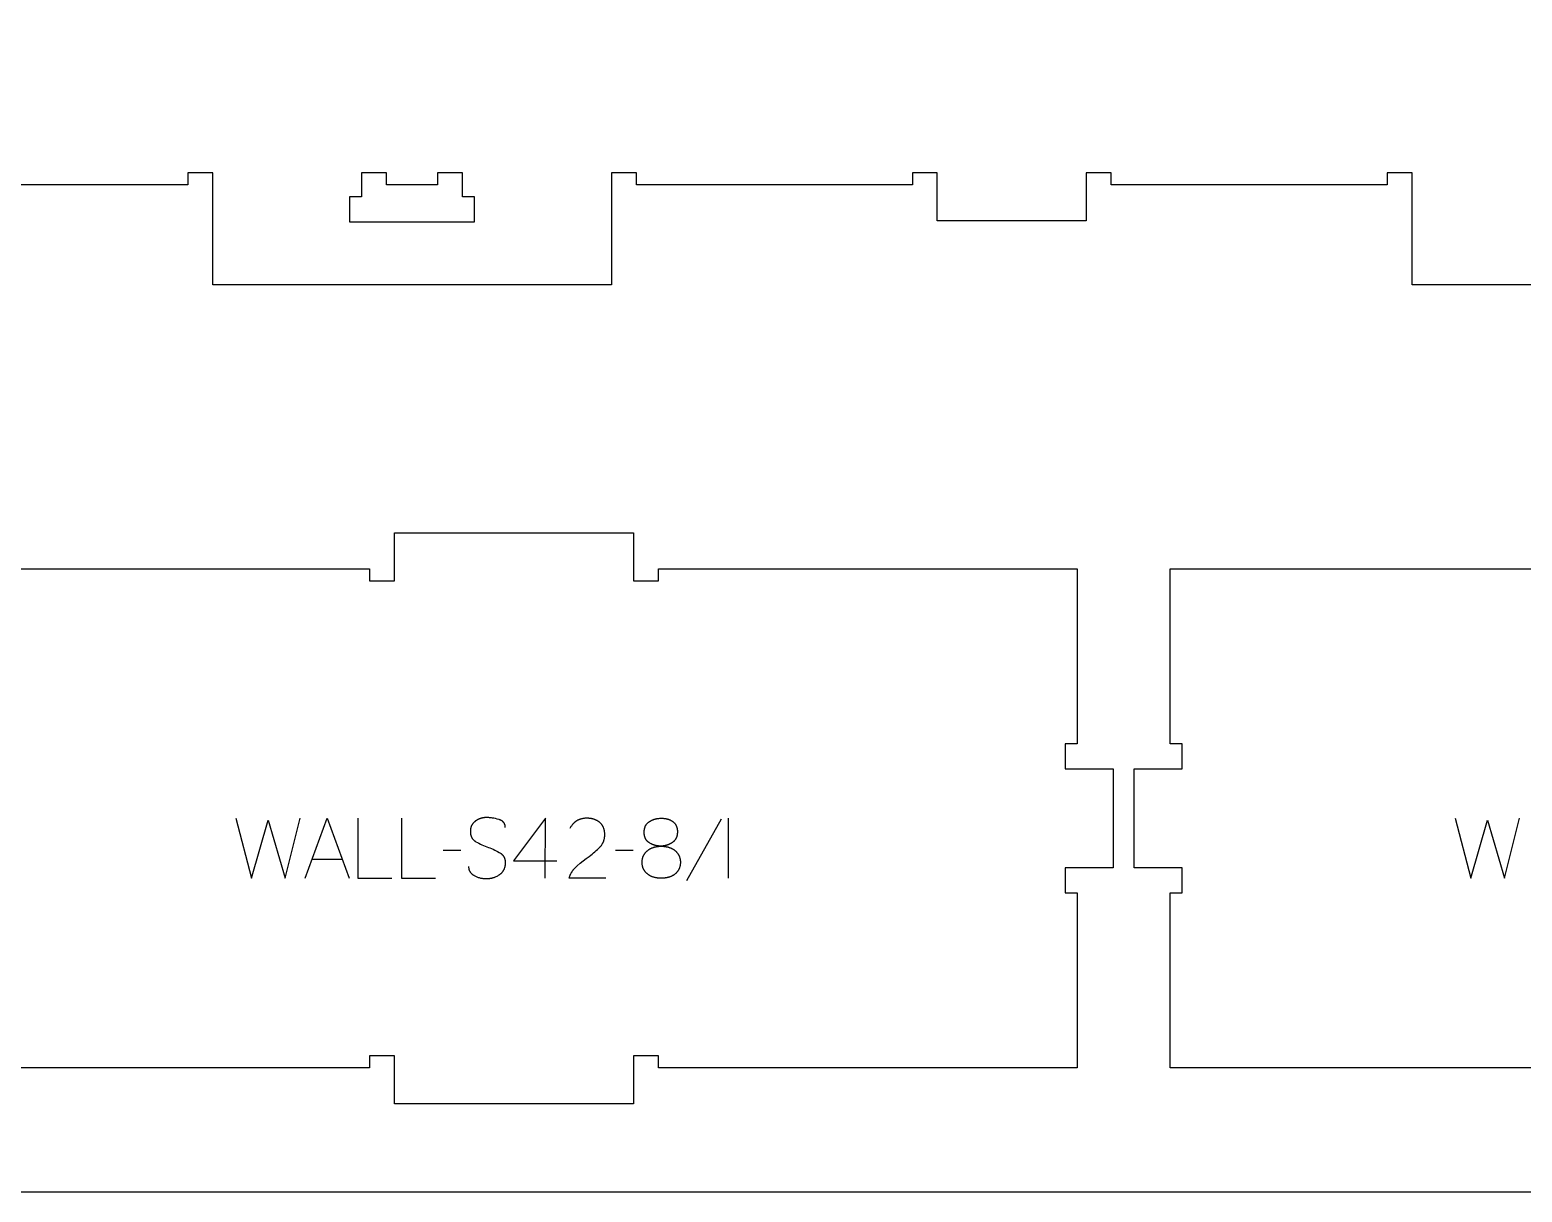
# Model space of a CAD drawing. Extents: x 2032 to 5216, y -19593 to -11999.
# Drawn here: x 3693 to 4439, y -15243 to -14662 of the extents above; entities that cross this region are included whole.
import ezdxf

# ---------------------------------------------------------------- set-up
doc = ezdxf.new("R2010")
doc.units = 0
for name, color, linetype in [('0_SHEET_SPRUCEPLY_2440X122', 1, 'CONTINUOUS'), ('1_ANYTOOL_1MMDEEP_LABELS_S', 2, 'CONTINUOUS'), ('3_ANYTOOL_CUTTHROUGH_INSID', 4, 'CONTINUOUS'), ('4_ANYTOOL_CUTTHROUGH_OUTSI', 5, 'CONTINUOUS')]:
    doc.layers.add(name, color=color, linetype=linetype)

msp = doc.modelspace()

# ---------------------------------------------------------------- linework, layer by layer
at = {"layer": '0_SHEET_SPRUCEPLY_2440X122'}
msp.add_lwpolyline([(4843.91, -14023.28), (4843.91, -15243.28), (2403.91, -15243.28), (2403.91, -14023.28)], close=True, dxfattribs=at)
at = {"layer": '1_ANYTOOL_1MMDEEP_LABELS_S'}
for points in [[(3795.74, -15056.31), (3803.45, -15086.31), (3811.9, -15057.21), (3820.38, -15086.31), (3827.88, -15056.31)], [(3830.45, -15086.31), (3841.34, -15056.31), (3852.4, -15086.31)], [(3856.68, -15056.31), (3856.68, -15086.31), (3873.78, -15086.31)], [(3878.5, -15056.31), (3878.5, -15086.31), (3895.6, -15086.31)], [(3930.48, -15060.89), (3930.48, -15060.7), (3930.47, -15060.61), (3930.47, -15060.52), (3930.46, -15060.43), (3930.45, -15060.34), (3930.44, -15060.25), (3930.43, -15060.16), (3930.42, -15060.08), (3930.4, -15059.99), (3930.38, -15059.91), (3930.37, -15059.82), (3930.35, -15059.74), (3930.32, -15059.66), (3930.3, -15059.58), (3930.28, -15059.5), (3930.25, -15059.42), (3930.22, -15059.35), (3930.19, -15059.27), (3930.16, -15059.2), (3930.13, -15059.12), (3930.09, -15059.05), (3930.06, -15058.98), (3930.02, -15058.9), (3929.98, -15058.83), (3929.94, -15058.77), (3929.9, -15058.7), (3929.85, -15058.63), (3929.81, -15058.57), (3929.76, -15058.5), (3929.71, -15058.44), (3929.66, -15058.37), (3929.61, -15058.31), (3929.56, -15058.25), (3929.5, -15058.19), (3929.44, -15058.13), (3929.39, -15058.08), (3929.33, -15058.02), (3929.26, -15057.96), (3929.2, -15057.91), (3929.14, -15057.85), (3929.07, -15057.8), (3929, -15057.75), (3928.93, -15057.7), (3928.86, -15057.65), (3928.79, -15057.6), (3928.71, -15057.56), (3928.64, -15057.51), (3928.56, -15057.46), (3928.48, -15057.42), (3928.4, -15057.38), (3928.32, -15057.33), (3928.15, -15057.25), (3927.97, -15057.17), (3927.79, -15057.1), (3927.6, -15057.03), (3927.4, -15056.97), (3927.2, -15056.91), (3926.39, -15056.69), (3925.59, -15056.49), (3924.81, -15056.33), (3924.04, -15056.2), (3923.66, -15056.14), (3923.28, -15056.1), (3922.91, -15056.06), (3922.54, -15056.02), (3922.17, -15056), (3921.81, -15055.98), (3921.45, -15055.97), (3921.1, -15055.96), (3920.9, -15055.96), (3920.71, -15055.97), (3920.52, -15055.98), (3920.32, -15055.99), (3920.13, -15056.01), (3919.95, -15056.03), (3919.76, -15056.05), (3919.57, -15056.08), (3919.39, -15056.11), (3919.2, -15056.14), (3919.02, -15056.18), (3918.84, -15056.22), (3918.66, -15056.26), (3918.48, -15056.31), (3918.3, -15056.36), (3918.13, -15056.42), (3917.95, -15056.48), (3917.78, -15056.54), (3917.61, -15056.61), (3917.44, -15056.67), (3917.27, -15056.75), (3917.1, -15056.82), (3916.93, -15056.9), (3916.76, -15056.99), (3916.6, -15057.07), (3916.44, -15057.17), (3916.27, -15057.26), (3916.11, -15057.36), (3915.95, -15057.46), (3915.79, -15057.56), (3915.64, -15057.67), (3915.48, -15057.78), (3915.33, -15057.9), (3915.18, -15058.02), (3915.04, -15058.14), (3914.9, -15058.26), (3914.77, -15058.39), (3914.64, -15058.52), (3914.51, -15058.66), (3914.39, -15058.79), (3914.28, -15058.93), (3914.17, -15059.08), (3914.07, -15059.22), (3913.97, -15059.37), (3913.87, -15059.52), (3913.78, -15059.68), (3913.7, -15059.84), (3913.62, -15060), (3913.54, -15060.16), (3913.47, -15060.33), (3913.41, -15060.5), (3913.35, -15060.67), (3913.29, -15060.85), (3913.24, -15061.03), (3913.19, -15061.21), (3913.15, -15061.4), (3913.11, -15061.59), (3913.08, -15061.78), (3913.06, -15061.97), (3913.03, -15062.17), (3913.02, -15062.37), (3913.01, -15062.57), (3913, -15062.78), (3913, -15062.99), (3913, -15063.21), (3913.01, -15063.42), (3913.02, -15063.63), (3913.04, -15063.83), (3913.07, -15064.03), (3913.1, -15064.23), (3913.13, -15064.42), (3913.17, -15064.61), (3913.22, -15064.8), (3913.27, -15064.98), (3913.33, -15065.16), (3913.39, -15065.33), (3913.43, -15065.42), (3913.46, -15065.5), (3913.5, -15065.59), (3913.54, -15065.67), (3913.58, -15065.75), (3913.62, -15065.83), (3913.66, -15065.91), (3913.7, -15065.99), (3913.75, -15066.07), (3913.79, -15066.15), (3913.84, -15066.22), (3913.89, -15066.3), (3913.94, -15066.38), (3913.99, -15066.45), (3914.05, -15066.52), (3914.1, -15066.59), (3914.16, -15066.67), (3914.21, -15066.74), (3914.27, -15066.81), (3914.33, -15066.87), (3914.39, -15066.94), (3914.46, -15067.01), (3914.52, -15067.07), (3914.59, -15067.14), (3914.72, -15067.26), (3914.86, -15067.39), (3915.01, -15067.51), (3915.16, -15067.62), (3915.32, -15067.73), (3915.48, -15067.84), (3915.65, -15067.95), (3915.82, -15068.05), (3916.54, -15068.44), (3917.27, -15068.82), (3918.02, -15069.19), (3918.78, -15069.54), (3919.56, -15069.89), (3920.36, -15070.22), (3921.17, -15070.54), (3922, -15070.86), (3922.82, -15071.17), (3923.63, -15071.5), (3924.41, -15071.84), (3925.18, -15072.2), (3925.92, -15072.58), (3926.65, -15072.97), (3927.35, -15073.37), (3928.04, -15073.79), (3928.2, -15073.9), (3928.36, -15074.01), (3928.52, -15074.13), (3928.59, -15074.19), (3928.67, -15074.25), (3928.74, -15074.31), (3928.81, -15074.38), (3928.88, -15074.44), (3928.95, -15074.51), (3929.01, -15074.57), (3929.08, -15074.64), (3929.14, -15074.71), (3929.2, -15074.77), (3929.26, -15074.84), (3929.32, -15074.92), (3929.38, -15074.99), (3929.43, -15075.06), (3929.49, -15075.13), (3929.54, -15075.21), (3929.59, -15075.28), (3929.64, -15075.36), (3929.69, -15075.44), (3929.74, -15075.52), (3929.78, -15075.6), (3929.83, -15075.68), (3929.87, -15075.76), (3929.91, -15075.84), (3929.95, -15075.93), (3929.99, -15076.01), (3930.03, -15076.1), (3930.06, -15076.18), (3930.09, -15076.27), (3930.13, -15076.36), (3930.16, -15076.45), (3930.19, -15076.54), (3930.22, -15076.63), (3930.24, -15076.72), (3930.29, -15076.91), (3930.33, -15077.1), (3930.37, -15077.3), (3930.4, -15077.5), (3930.43, -15077.7), (3930.45, -15077.91), (3930.46, -15078.12), (3930.47, -15078.33), (3930.47, -15078.55), (3930.46, -15078.78), (3930.45, -15079), (3930.44, -15079.23), (3930.42, -15079.47), (3930.39, -15079.69), (3930.36, -15079.92), (3930.32, -15080.14), (3930.28, -15080.35), (3930.24, -15080.57), (3930.18, -15080.77), (3930.13, -15080.98), (3930.07, -15081.18), (3930, -15081.38), (3929.93, -15081.57), (3929.85, -15081.76), (3929.77, -15081.95), (3929.68, -15082.13), (3929.59, -15082.31), (3929.5, -15082.49), (3929.39, -15082.66), (3929.29, -15082.83), (3929.18, -15082.99), (3929.06, -15083.15), (3928.94, -15083.31), (3928.81, -15083.46), (3928.68, -15083.61), (3928.54, -15083.75), (3928.4, -15083.9), (3928.25, -15084.03), (3928.1, -15084.17), (3927.95, -15084.3), (3927.78, -15084.43), (3927.62, -15084.55), (3927.44, -15084.67), (3927.27, -15084.78), (3926.91, -15085.01), (3926.54, -15085.21), (3926.17, -15085.41), (3925.8, -15085.58), (3925.43, -15085.75), (3925.05, -15085.9), (3924.86, -15085.97), (3924.67, -15086.04), (3924.48, -15086.1), (3924.28, -15086.16), (3924.09, -15086.22), (3923.89, -15086.27), (3923.7, -15086.32), (3923.5, -15086.37), (3923.3, -15086.41), (3923.11, -15086.45), (3922.91, -15086.48), (3922.71, -15086.52), (3922.51, -15086.55), (3922.3, -15086.57), (3921.9, -15086.61), (3921.49, -15086.64), (3921.07, -15086.65), (3920.66, -15086.65), (3920.25, -15086.63), (3919.85, -15086.61), (3919.45, -15086.57), (3919.06, -15086.52), (3918.66, -15086.45), (3918.28, -15086.37), (3917.9, -15086.28), (3917.52, -15086.18), (3917.15, -15086.07), (3916.78, -15085.94), (3916.42, -15085.8), (3916.06, -15085.64), (3915.71, -15085.48), (3915.36, -15085.3), (3915.01, -15085.11), (3914.84, -15085.01), (3914.68, -15084.9), (3914.52, -15084.8), (3914.37, -15084.69), (3914.22, -15084.57), (3914.08, -15084.46), (3913.94, -15084.34), (3913.81, -15084.22), (3913.68, -15084.1), (3913.56, -15083.97), (3913.45, -15083.84), (3913.34, -15083.71), (3913.29, -15083.64), (3913.23, -15083.57), (3913.18, -15083.5), (3913.14, -15083.43), (3913.09, -15083.36), (3913.04, -15083.29), (3913, -15083.22), (3912.95, -15083.15), (3912.91, -15083.07), (3912.87, -15083), (3912.83, -15082.92), (3912.79, -15082.85), (3912.76, -15082.77), (3912.72, -15082.69), (3912.69, -15082.62), (3912.65, -15082.54), (3912.62, -15082.46), (3912.59, -15082.38), (3912.56, -15082.3), (3912.54, -15082.22), (3912.48, -15082.05), (3912.44, -15081.88), (3912.4, -15081.71), (3912.36, -15081.54), (3912.33, -15081.36), (3912.31, -15081.18), (3912.29, -15081), (3912.28, -15080.81), (3912.27, -15080.63), (3912.27, -15080.43)], [(3950.5, -15086.31), (3950.54, -15056.26), (3934.51, -15077.65)], [(3980.71, -15086.26), (3962.41, -15086.22), (3962.56, -15085.76), (3962.64, -15085.54), (3962.72, -15085.32), (3962.8, -15085.1), (3962.89, -15084.88), (3962.98, -15084.67), (3963.08, -15084.45), (3963.18, -15084.24), (3963.28, -15084.04), (3963.39, -15083.83), (3963.5, -15083.63), (3963.62, -15083.43), (3963.73, -15083.23), (3963.86, -15083.03), (3963.98, -15082.84), (3964.11, -15082.65), (3964.24, -15082.46), (3964.38, -15082.27), (3964.51, -15082.09), (3964.66, -15081.91), (3964.8, -15081.73), (3964.95, -15081.55), (3965.11, -15081.38), (3965.26, -15081.21), (3965.42, -15081.04), (3965.59, -15080.87), (3965.75, -15080.71), (3965.93, -15080.54), (3966.1, -15080.38), (3966.46, -15080.07), (3967.94, -15078.85), (3969.43, -15077.66), (3970.94, -15076.51), (3972.46, -15075.38), (3973.22, -15074.82), (3973.95, -15074.25), (3974.66, -15073.67), (3975.35, -15073.08), (3976.01, -15072.49), (3976.66, -15071.89), (3977.28, -15071.28), (3977.88, -15070.66), (3978.03, -15070.51), (3978.17, -15070.35), (3978.3, -15070.19), (3978.43, -15070.02), (3978.56, -15069.86), (3978.68, -15069.69), (3978.8, -15069.52), (3978.91, -15069.35), (3979.02, -15069.17), (3979.12, -15069), (3979.22, -15068.82), (3979.32, -15068.64), (3979.41, -15068.45), (3979.49, -15068.27), (3979.57, -15068.08), (3979.65, -15067.89), (3979.72, -15067.7), (3979.79, -15067.5), (3979.85, -15067.3), (3979.91, -15067.1), (3979.96, -15066.9), (3980.01, -15066.7), (3980.05, -15066.49), (3980.09, -15066.28), (3980.13, -15066.07), (3980.16, -15065.86), (3980.18, -15065.64), (3980.2, -15065.43), (3980.22, -15065.21), (3980.23, -15064.99), (3980.24, -15064.76), (3980.24, -15064.53), (3980.24, -15064.28), (3980.23, -15064.04), (3980.22, -15063.8), (3980.2, -15063.56), (3980.18, -15063.32), (3980.15, -15063.09), (3980.12, -15062.86), (3980.08, -15062.64), (3980.04, -15062.42), (3979.99, -15062.21), (3979.94, -15061.99), (3979.88, -15061.78), (3979.82, -15061.58), (3979.75, -15061.38), (3979.68, -15061.18), (3979.61, -15060.99), (3979.53, -15060.8), (3979.44, -15060.61), (3979.35, -15060.43), (3979.25, -15060.25), (3979.15, -15060.08), (3979.04, -15059.91), (3978.93, -15059.74), (3978.82, -15059.58), (3978.7, -15059.42), (3978.57, -15059.26), (3978.44, -15059.11), (3978.3, -15058.96), (3978.16, -15058.82), (3978.02, -15058.68), (3977.87, -15058.54), (3977.71, -15058.41), (3977.55, -15058.28), (3977.39, -15058.15), (3977.22, -15058.03), (3977.06, -15057.91), (3976.89, -15057.8), (3976.72, -15057.69), (3976.54, -15057.59), (3976.36, -15057.49), (3976.18, -15057.39), (3976, -15057.3), (3975.81, -15057.21), (3975.63, -15057.13), (3975.44, -15057.05), (3975.24, -15056.97), (3975.05, -15056.9), (3974.85, -15056.83), (3974.65, -15056.77), (3974.45, -15056.71), (3974.24, -15056.65), (3974.03, -15056.6), (3973.82, -15056.55), (3973.61, -15056.51), (3973.39, -15056.47), (3973.17, -15056.44), (3972.95, -15056.41), (3972.72, -15056.38), (3972.5, -15056.36), (3972.27, -15056.34), (3972.04, -15056.32), (3971.8, -15056.31), (3971.32, -15056.31), (3970.96, -15056.31), (3970.6, -15056.33), (3970.25, -15056.35), (3969.9, -15056.39), (3969.56, -15056.43), (3969.22, -15056.49), (3968.9, -15056.55), (3968.58, -15056.62), (3968.26, -15056.71), (3968.11, -15056.76), (3967.95, -15056.8), (3967.8, -15056.86), (3967.65, -15056.91), (3967.51, -15056.96), (3967.36, -15057.02), (3967.21, -15057.08), (3967.07, -15057.15), (3966.93, -15057.21), (3966.79, -15057.28), (3966.65, -15057.35), (3966.51, -15057.43), (3966.38, -15057.5), (3966.25, -15057.58), (3966.11, -15057.66), (3965.98, -15057.75), (3965.86, -15057.83), (3965.73, -15057.92), (3965.6, -15058.01), (3965.48, -15058.1), (3965.36, -15058.2), (3965.24, -15058.3), (3965.12, -15058.4), (3965, -15058.5), (3964.89, -15058.61), (3964.77, -15058.72), (3964.66, -15058.83), (3964.55, -15058.94), (3964.44, -15059.06), (3964.33, -15059.17), (3964.23, -15059.3), (3964.12, -15059.42), (3963.92, -15059.67), (3963.72, -15059.94), (3963.53, -15060.21), (3963.35, -15060.49), (3963.17, -15060.79), (3963, -15061.09), (3962.84, -15061.41)], [(4038.4, -15056.78), (4021.21, -15087.55)], [(4041.91, -15056.31), (4041.91, -15086.31)], [(4405.74, -15056.31), (4413.45, -15086.31), (4421.9, -15057.21), (4430.38, -15086.31), (4437.88, -15056.31)], [(3833.92, -15076.75), (3848.84, -15076.75)], [(3908.24, -15072.42), (3899.45, -15072.51)], [(3934.51, -15077.65), (3956.28, -15077.65)], [(3994.42, -15072.42), (3985.64, -15072.51)]]:
    msp.add_lwpolyline(points, dxfattribs=at)
for points in [[(4008.61, -15056.31), (4009.02, -15056.31), (4009.43, -15056.33), (4009.83, -15056.36), (4010.02, -15056.39), (4010.22, -15056.41), (4010.41, -15056.44), (4010.6, -15056.47), (4010.79, -15056.5), (4010.97, -15056.54), (4011.16, -15056.58), (4011.34, -15056.63), (4011.52, -15056.67), (4011.7, -15056.72), (4011.87, -15056.78), (4012.05, -15056.83), (4012.22, -15056.9), (4012.39, -15056.96), (4012.55, -15057.03), (4012.72, -15057.1), (4012.88, -15057.17), (4013.05, -15057.25), (4013.21, -15057.33), (4013.36, -15057.41), (4013.52, -15057.5), (4013.67, -15057.59), (4013.82, -15057.68), (4013.97, -15057.78), (4014.12, -15057.87), (4014.27, -15057.98), (4014.41, -15058.08), (4014.55, -15058.19), (4014.68, -15058.31), (4014.81, -15058.42), (4014.93, -15058.54), (4015.05, -15058.67), (4015.17, -15058.79), (4015.28, -15058.92), (4015.39, -15059.06), (4015.49, -15059.19), (4015.59, -15059.33), (4015.68, -15059.48), (4015.77, -15059.63), (4015.85, -15059.78), (4015.93, -15059.93), (4016, -15060.09), (4016.07, -15060.25), (4016.14, -15060.41), (4016.2, -15060.58), (4016.26, -15060.75), (4016.31, -15060.93), (4016.36, -15061.11), (4016.4, -15061.29), (4016.44, -15061.47), (4016.47, -15061.66), (4016.5, -15061.85), (4016.53, -15062.05), (4016.55, -15062.25), (4016.56, -15062.45), (4016.57, -15062.66), (4016.58, -15062.86), (4016.58, -15063.08), (4016.58, -15063.3), (4016.57, -15063.53), (4016.56, -15063.74), (4016.54, -15063.96), (4016.52, -15064.17), (4016.49, -15064.38), (4016.46, -15064.58), (4016.42, -15064.78), (4016.38, -15064.98), (4016.33, -15065.17), (4016.28, -15065.36), (4016.22, -15065.54), (4016.16, -15065.73), (4016.09, -15065.9), (4016.02, -15066.08), (4015.94, -15066.25), (4015.86, -15066.42), (4015.77, -15066.58), (4015.68, -15066.74), (4015.58, -15066.89), (4015.47, -15067.05), (4015.37, -15067.2), (4015.25, -15067.34), (4015.14, -15067.48), (4015.01, -15067.62), (4014.88, -15067.75), (4014.75, -15067.88), (4014.61, -15068.01), (4014.47, -15068.13), (4014.32, -15068.25), (4014.17, -15068.37), (4014.01, -15068.48), (4013.85, -15068.59), (4013.69, -15068.69), (4013.52, -15068.79), (4013.36, -15068.89), (4013.19, -15068.98), (4013.02, -15069.07), (4012.85, -15069.16), (4012.68, -15069.25), (4012.51, -15069.33), (4012.34, -15069.4), (4012.17, -15069.48), (4011.99, -15069.55), (4011.81, -15069.62), (4011.64, -15069.68), (4011.46, -15069.74), (4011.28, -15069.8), (4011.1, -15069.85), (4010.91, -15069.9), (4010.73, -15069.94), (4010.54, -15069.99), (4010.36, -15070.03), (4010.17, -15070.06), (4009.98, -15070.1), (4009.79, -15070.12), (4009.6, -15070.15), (4009.41, -15070.17), (4009.21, -15070.19), (4009.02, -15070.21), (4008.82, -15070.22), (4008.62, -15070.23), (4008.22, -15070.23), (4007.84, -15070.23), (4007.46, -15070.21), (4007.08, -15070.18), (4006.9, -15070.16), (4006.71, -15070.13), (4006.53, -15070.11), (4006.34, -15070.08), (4006.16, -15070.04), (4005.98, -15070.01), (4005.8, -15069.97), (4005.62, -15069.92), (4005.44, -15069.88), (4005.26, -15069.83), (4005.09, -15069.77), (4004.91, -15069.72), (4004.73, -15069.66), (4004.56, -15069.6), (4004.39, -15069.53), (4004.21, -15069.46), (4004.04, -15069.39), (4003.87, -15069.32), (4003.7, -15069.24), (4003.54, -15069.16), (4003.2, -15068.99), (4002.87, -15068.8), (4002.55, -15068.61), (4002.39, -15068.5), (4002.23, -15068.39), (4002.08, -15068.28), (4001.94, -15068.17), (4001.8, -15068.05), (4001.66, -15067.92), (4001.6, -15067.86), (4001.54, -15067.8), (4001.47, -15067.73), (4001.41, -15067.67), (4001.35, -15067.6), (4001.29, -15067.53), (4001.24, -15067.46), (4001.18, -15067.39), (4001.12, -15067.32), (4001.07, -15067.25), (4001.02, -15067.18), (4000.97, -15067.1), (4000.92, -15067.03), (4000.87, -15066.95), (4000.82, -15066.87), (4000.77, -15066.8), (4000.68, -15066.64), (4000.6, -15066.47), (4000.52, -15066.31), (4000.45, -15066.14), (4000.38, -15065.96), (4000.32, -15065.78), (4000.26, -15065.6), (4000.21, -15065.41), (4000.16, -15065.22), (4000.12, -15065.03), (4000.08, -15064.83), (4000.04, -15064.63), (4000.02, -15064.42), (3999.99, -15064.21), (3999.98, -15064), (3999.96, -15063.78), (3999.96, -15063.56), (3999.95, -15063.33), (3999.96, -15063.11), (3999.96, -15062.89), (3999.98, -15062.67), (3999.99, -15062.45), (4000.02, -15062.24), (4000.05, -15062.04), (4000.08, -15061.83), (4000.12, -15061.64), (4000.16, -15061.44), (4000.21, -15061.25), (4000.26, -15061.06), (4000.32, -15060.88), (4000.39, -15060.7), (4000.46, -15060.52), (4000.53, -15060.35), (4000.61, -15060.18), (4000.7, -15060.01), (4000.79, -15059.85), (4000.88, -15059.7), (4000.98, -15059.54), (4001.03, -15059.47), (4001.09, -15059.39), (4001.14, -15059.32), (4001.2, -15059.25), (4001.31, -15059.11), (4001.44, -15058.97), (4001.56, -15058.83), (4001.69, -15058.7), (4001.83, -15058.58), (4001.97, -15058.45), (4002.12, -15058.33), (4002.27, -15058.22), (4002.43, -15058.11), (4002.59, -15058), (4002.75, -15057.89), (4002.92, -15057.79), (4003.09, -15057.7), (4003.26, -15057.6), (4003.43, -15057.51), (4003.6, -15057.42), (4003.78, -15057.34), (4003.95, -15057.26), (4004.13, -15057.18), (4004.31, -15057.11), (4004.49, -15057.04), (4004.67, -15056.97), (4004.85, -15056.9), (4005.04, -15056.84), (4005.22, -15056.78), (4005.41, -15056.73), (4005.6, -15056.68), (4005.79, -15056.63), (4005.98, -15056.59), (4006.18, -15056.54), (4006.37, -15056.51), (4006.57, -15056.47), (4006.96, -15056.41), (4007.37, -15056.37), (4007.78, -15056.33), (4008.19, -15056.31)], [(4008.48, -15070.32), (4009.02, -15070.33), (4009.54, -15070.35), (4009.79, -15070.37), (4010.05, -15070.4), (4010.29, -15070.43), (4010.54, -15070.46), (4010.78, -15070.49), (4011.02, -15070.54), (4011.26, -15070.58), (4011.49, -15070.63), (4011.72, -15070.68), (4011.95, -15070.74), (4012.17, -15070.81), (4012.39, -15070.87), (4012.6, -15070.94), (4012.82, -15071.02), (4013.03, -15071.1), (4013.23, -15071.18), (4013.43, -15071.27), (4013.63, -15071.36), (4013.83, -15071.46), (4014.02, -15071.56), (4014.21, -15071.67), (4014.4, -15071.78), (4014.58, -15071.89), (4014.76, -15072.01), (4014.94, -15072.13), (4015.11, -15072.26), (4015.28, -15072.39), (4015.45, -15072.53), (4015.61, -15072.67), (4015.77, -15072.81), (4015.92, -15072.95), (4016.06, -15073.1), (4016.21, -15073.25), (4016.34, -15073.4), (4016.47, -15073.56), (4016.6, -15073.72), (4016.72, -15073.88), (4016.84, -15074.04), (4016.95, -15074.21), (4017.05, -15074.38), (4017.15, -15074.55), (4017.25, -15074.73), (4017.34, -15074.9), (4017.42, -15075.08), (4017.5, -15075.27), (4017.58, -15075.45), (4017.65, -15075.64), (4017.71, -15075.83), (4017.77, -15076.02), (4017.82, -15076.22), (4017.87, -15076.42), (4017.92, -15076.62), (4017.96, -15076.83), (4017.99, -15077.03), (4018.02, -15077.24), (4018.04, -15077.46), (4018.06, -15077.67), (4018.07, -15077.89), (4018.08, -15078.11), (4018.08, -15078.33), (4018.08, -15078.56), (4018.07, -15078.78), (4018.06, -15079), (4018.04, -15079.22), (4018.02, -15079.44), (4017.99, -15079.65), (4017.96, -15079.86), (4017.92, -15080.06), (4017.87, -15080.27), (4017.82, -15080.47), (4017.77, -15080.66), (4017.71, -15080.86), (4017.65, -15081.05), (4017.58, -15081.24), (4017.5, -15081.42), (4017.42, -15081.61), (4017.34, -15081.79), (4017.25, -15081.96), (4017.15, -15082.14), (4017.05, -15082.31), (4016.95, -15082.48), (4016.84, -15082.64), (4016.72, -15082.81), (4016.6, -15082.97), (4016.47, -15083.12), (4016.34, -15083.28), (4016.21, -15083.43), (4016.06, -15083.58), (4015.92, -15083.72), (4015.77, -15083.87), (4015.61, -15084.01), (4015.45, -15084.14), (4015.28, -15084.27), (4015.11, -15084.4), (4014.94, -15084.53), (4014.76, -15084.65), (4014.58, -15084.77), (4014.4, -15084.88), (4014.21, -15084.99), (4014.02, -15085.09), (4013.83, -15085.19), (4013.63, -15085.28), (4013.43, -15085.37), (4013.23, -15085.46), (4013.03, -15085.54), (4012.82, -15085.62), (4012.6, -15085.7), (4012.39, -15085.76), (4012.17, -15085.83), (4011.95, -15085.89), (4011.72, -15085.95), (4011.49, -15086), (4011.26, -15086.05), (4011.02, -15086.09), (4010.78, -15086.13), (4010.54, -15086.17), (4010.29, -15086.2), (4010.05, -15086.23), (4009.79, -15086.25), (4009.54, -15086.27), (4009.02, -15086.3), (4008.48, -15086.31), (4007.95, -15086.3), (4007.44, -15086.27), (4007.18, -15086.25), (4006.93, -15086.23), (4006.69, -15086.2), (4006.44, -15086.17), (4006.2, -15086.13), (4005.96, -15086.09), (4005.73, -15086.05), (4005.5, -15086), (4005.27, -15085.95), (4005.05, -15085.89), (4004.83, -15085.83), (4004.61, -15085.76), (4004.39, -15085.7), (4004.18, -15085.62), (4003.97, -15085.54), (4003.77, -15085.46), (4003.57, -15085.37), (4003.37, -15085.28), (4003.17, -15085.19), (4002.98, -15085.09), (4002.79, -15084.99), (4002.61, -15084.88), (4002.42, -15084.77), (4002.24, -15084.65), (4002.07, -15084.53), (4001.9, -15084.4), (4001.73, -15084.27), (4001.56, -15084.14), (4001.4, -15084.01), (4001.24, -15083.87), (4001.09, -15083.72), (4000.94, -15083.58), (4000.8, -15083.43), (4000.66, -15083.28), (4000.53, -15083.12), (4000.41, -15082.97), (4000.29, -15082.81), (4000.17, -15082.64), (4000.06, -15082.48), (3999.95, -15082.31), (3999.85, -15082.14), (3999.76, -15081.96), (3999.67, -15081.79), (3999.58, -15081.61), (3999.5, -15081.42), (3999.43, -15081.24), (3999.36, -15081.05), (3999.3, -15080.86), (3999.24, -15080.66), (3999.18, -15080.47), (3999.13, -15080.27), (3999.09, -15080.06), (3999.05, -15079.86), (3999.02, -15079.65), (3998.99, -15079.44), (3998.97, -15079.22), (3998.95, -15079), (3998.93, -15078.78), (3998.93, -15078.56), (3998.92, -15078.33), (3998.93, -15078.11), (3998.93, -15077.89), (3998.95, -15077.67), (3998.97, -15077.46), (3998.99, -15077.24), (3999.02, -15077.03), (3999.05, -15076.83), (3999.09, -15076.62), (3999.13, -15076.42), (3999.18, -15076.22), (3999.24, -15076.02), (3999.3, -15075.83), (3999.36, -15075.64), (3999.43, -15075.45), (3999.5, -15075.27), (3999.58, -15075.08), (3999.67, -15074.9), (3999.76, -15074.73), (3999.85, -15074.55), (3999.95, -15074.38), (4000.06, -15074.21), (4000.17, -15074.04), (4000.29, -15073.88), (4000.41, -15073.72), (4000.53, -15073.56), (4000.66, -15073.4), (4000.8, -15073.25), (4000.94, -15073.1), (4001.09, -15072.95), (4001.24, -15072.81), (4001.4, -15072.67), (4001.56, -15072.53), (4001.73, -15072.39), (4001.9, -15072.26), (4002.07, -15072.13), (4002.24, -15072.01), (4002.42, -15071.89), (4002.61, -15071.78), (4002.79, -15071.67), (4002.98, -15071.56), (4003.17, -15071.46), (4003.37, -15071.36), (4003.57, -15071.27), (4003.77, -15071.18), (4003.97, -15071.1), (4004.18, -15071.02), (4004.39, -15070.94), (4004.61, -15070.87), (4004.83, -15070.81), (4005.05, -15070.74), (4005.27, -15070.68), (4005.5, -15070.63), (4005.73, -15070.58), (4005.96, -15070.54), (4006.2, -15070.49), (4006.44, -15070.46), (4006.69, -15070.43), (4006.93, -15070.4), (4007.18, -15070.37), (4007.44, -15070.35), (4007.95, -15070.33)]]:
    msp.add_lwpolyline(points, close=True, dxfattribs=at)
at = {"layer": '3_ANYTOOL_CUTTHROUGH_INSID', "color": 4}
msp.add_lwpolyline([(3871.11, -14739.5), (3871.11, -14733.5), (3858.61, -14733.5), (3858.61, -14745.5), (3852.61, -14745.5), (3852.61, -14758), (3915.11, -14758), (3915.11, -14745.5), (3909.11, -14745.5), (3909.11, -14733.5), (3896.61, -14733.5), (3896.61, -14739.5)], close=True, dxfattribs=at)
at = {"layer": '4_ANYTOOL_CUTTHROUGH_OUTSI', "color": 5}
for points in [[(4583.61, -14789.5), (4384.11, -14789.5), (4384.11, -14733.5), (4371.61, -14733.5), (4371.61, -14739.5), (4233.61, -14739.5), (4233.61, -14733.5), (4221.11, -14733.5), (4221.11, -14757.5), (4146.61, -14757.5), (4146.61, -14733.5), (4134.11, -14733.5), (4134.11, -14739.5), (3996.11, -14739.5), (3996.11, -14733.5), (3983.61, -14733.5), (3983.61, -14789.5), (3784.11, -14789.5), (3784.11, -14733.5), (3771.61, -14733.5), (3771.61, -14739.5), (3733.86, -14739.5), (3633.61, -14739.5)], [(3653.05, -14931.56), (3862.55, -14931.56), (3862.55, -14937.56), (3875.05, -14937.56), (3875.05, -14913.56), (3994.55, -14913.56), (3994.55, -14937.56), (4007.05, -14937.56), (4007.05, -14931.56), (4216.55, -14931.56), (4216.55, -15019.06), (4210.55, -15019.06), (4210.55, -15031.56), (4234.55, -15031.56), (4234.55, -15081.06), (4210.55, -15081.06), (4210.55, -15093.56), (4216.55, -15093.56), (4216.55, -15181.06), (4007.05, -15181.06), (4007.05, -15175.06), (3994.55, -15175.06), (3994.55, -15199.06), (3875.05, -15199.06), (3875.05, -15175.06), (3862.55, -15175.06), (3862.55, -15181.06), (3653.05, -15181.06)], [(4472.55, -15181.06), (4263.05, -15181.06), (4263.05, -15093.56), (4269.05, -15093.56), (4269.05, -15081.06), (4245.05, -15081.06), (4245.05, -15031.56), (4269.05, -15031.56), (4269.05, -15019.06), (4263.05, -15019.06), (4263.05, -14931.56), (4472.55, -14931.56)]]:
    msp.add_lwpolyline(points, dxfattribs=at)

doc.saveas('drawing.dxf')
